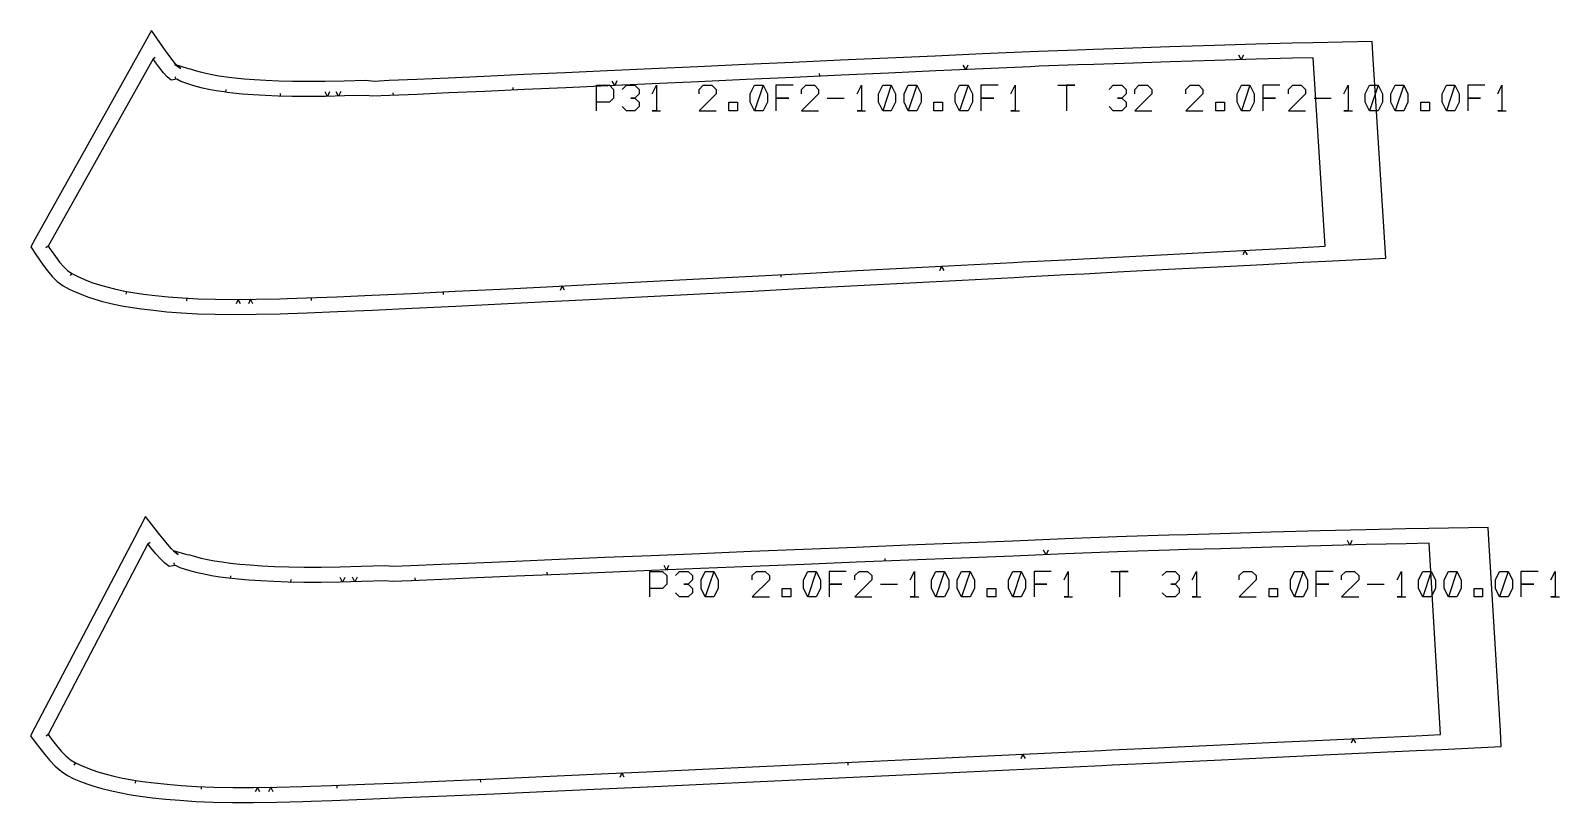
# Model space of a CAD drawing. Header units: metres. Extents: x -12 to 17699, y -154 to 17579.
# Drawn here: x -12 to 1011, y 12259 to 12775 of the extents above; entities that cross this region are included whole.
import ezdxf

# ---------------------------------------------------------------- set-up
doc = ezdxf.new("R2010")
doc.units = ezdxf.units.M

msp = doc.modelspace()

# ---------------------------------------------------------------- linework, layer by layer
at = {"layer": 'Marge'}
for points in [[(-8.327, 12625.662), (-6.361, 12622.706), (-3.416, 12618.485), (-0.529, 12614.628), (2.573, 12611.004), (6.107, 12607.657), (10.023, 12604.8), (14.095, 12602.52), (18.108, 12600.668), (22.02, 12599.01), (26.39, 12597.356), (31.251, 12595.781), (36.438, 12594.32), (41.993, 12592.926), (48.106, 12591.595), (50.631, 12591.138), (54.893, 12590.378), (62.342, 12589.296), (70.454, 12588.307), (79.336, 12587.396), (89.11, 12586.61), (99.89, 12586.034), (111.734, 12585.695), (124.777, 12585.587), (139.191, 12585.706), (155.205, 12586.049), (160.216, 12586.21), (173.158, 12586.625), (193.527, 12587.429), (216.89, 12588.455), (243.457, 12589.682), (272.698, 12591.068), (303.146, 12592.541), (334.206, 12594.104), (366.891, 12595.795), (401.158, 12597.567), (436.271, 12599.377), (471.4, 12601.197), (506.414, 12603.028), (541.51, 12604.874), (576.421, 12606.701), (611.386, 12608.518), (646.195, 12610.338), (652.637, 12610.677), (681.018, 12612.171), (693.134, 12612.805), (715.422, 12613.972), (749.406, 12615.737), (782.337, 12617.446), (812.834, 12619.031), (839.53, 12620.418), (854.821, 12621.213), (894.883, 12623.294), (894.221, 12633.731), (886.227, 12759.817), (885.703, 12768.086), (846.105, 12767.284), (832.125, 12767.001), (807.856, 12766.315), (780.166, 12765.462), (750.29, 12764.498), (719.479, 12763.475), (699.283, 12762.795), (688.304, 12762.423), (662.499, 12761.541), (656.663, 12761.28), (625.121, 12759.863), (593.434, 12758.434), (561.796, 12757.01), (529.993, 12755.581), (498.263, 12754.151), (466.428, 12752.71), (434.602, 12751.267), (403.542, 12749.859), (373.928, 12748.515), (345.793, 12747.236), (318.203, 12745.986), (291.711, 12744.791), (267.656, 12743.713), (246.538, 12742.783), (228.181, 12742.011), (218.154, 12741.484), (212.4, 12742.119), (198.115, 12741.701), (185.334, 12741.434), (173.863, 12741.324), (163.546, 12741.377), (154.218, 12741.594), (145.711, 12741.96), (137.969, 12742.421), (131.007, 12742.948), (124.818, 12743.546), (120.919, 12744.042), (119.255, 12744.246), (114.233, 12745.028), (109.625, 12745.885), (105.47, 12746.756), (101.866, 12747.612), (98.601, 12748.55), (95.121, 12749.737), (93.777, 12749.962), (84.807, 12752.792), (88.648, 12750.039), (86.945, 12751.375), (84.94, 12753.481), (82.647, 12756.338), (80.165, 12759.696), (78.328, 12762.335), (69.193, 12775.455), (61.392, 12761.501), (-8.729, 12636.079), (-11.709, 12630.748)], [(-8.006, 12298.54), (-5.69, 12295.446), (-2.244, 12291.053), (1.107, 12287.059), (4.643, 12283.36), (8.574, 12280.008), (12.841, 12277.198), (17.241, 12274.977), (21.597, 12273.167), (25.883, 12271.532), (30.646, 12269.917), (35.921, 12268.394), (41.557, 12266.987), (47.601, 12265.649), (54.241, 12264.383), (56.941, 12263.961), (61.598, 12263.243), (69.673, 12262.242), (78.481, 12261.339), (88.128, 12260.519), (98.737, 12259.831), (110.424, 12259.356), (123.266, 12259.116), (137.417, 12259.103), (153.065, 12259.309), (170.459, 12259.731), (175.883, 12259.908), (189.968, 12260.371), (212.115, 12261.223), (237.53, 12262.285), (266.442, 12263.538), (298.268, 12264.942), (331.412, 12266.426), (365.218, 12267.979), (400.795, 12269.641), (438.105, 12271.383), (476.335, 12273.164), (514.579, 12274.952), (552.7, 12276.742), (590.91, 12278.543), (628.922, 12280.329), (666.993, 12282.112), (704.892, 12283.892), (711.903, 12284.222), (742.804, 12285.679), (755.998, 12286.299), (780.264, 12287.44), (817.267, 12289.171), (853.122, 12290.849), (886.327, 12292.403), (915.392, 12293.764), (932.04, 12294.544), (972.133, 12296.42), (971.5, 12306.938), (963.794, 12434.842), (963.299, 12443.069), (923.707, 12442.435), (908.311, 12442.189), (881.569, 12441.55), (851.053, 12440.744), (818.128, 12439.826), (784.171, 12438.849), (761.91, 12438.203), (749.81, 12437.848), (721.377, 12437.012), (714.943, 12436.756), (680.175, 12435.359), (645.252, 12433.946), (610.381, 12432.544), (575.324, 12431.142), (540.35, 12429.731), (505.261, 12428.304), (470.186, 12426.871), (435.955, 12425.474), (403.311, 12424.142), (372.3, 12422.856), (341.896, 12421.581), (312.703, 12420.354), (286.194, 12419.239), (262.916, 12418.265), (242.677, 12417.438), (230.944, 12416.919), (225.163, 12417.325), (209.403, 12416.845), (195.296, 12416.513), (182.623, 12416.339), (171.213, 12416.332), (160.884, 12416.495), (151.458, 12416.81), (142.872, 12417.226), (135.135, 12417.714), (128.235, 12418.286), (123.929, 12418.765), (122.012, 12418.974), (116.381, 12419.748), (111.211, 12420.6), (106.53, 12421.476), (102.423, 12422.35), (98.686, 12423.317), (94.78, 12424.517), (92.992, 12424.847), (83.747, 12427.513), (87.027, 12424.938), (84.931, 12426.448), (82.518, 12428.734), (79.783, 12431.785), (76.824, 12435.36), (74.638, 12438.158), (65.093, 12450.378), (57.899, 12436.641), (-8.859, 12309.172), (-11.784, 12303.587)]]:
    msp.add_lwpolyline(points, close=True, dxfattribs=at)
at = {"layer": 'Patron'}
for points in [[(0, 12631.199), (1.966, 12628.243), (4.782, 12624.213), (7.47, 12620.629), (10.137, 12617.546), (12.889, 12615.006), (15.769, 12612.985), (18.854, 12611.315), (22.249, 12609.771), (25.916, 12608.219), (29.913, 12606.714), (34.31, 12605.302), (39.137, 12603.949), (44.42, 12602.627), (50.226, 12601.368), (52.385, 12600.983), (56.648, 12600.223), (63.773, 12599.193), (71.66, 12598.234), (80.354, 12597.344), (89.909, 12596.578), (100.42, 12596.02), (112.018, 12595.691), (124.857, 12595.587), (139.108, 12595.705), (154.99, 12596.047), (159.896, 12596.205), (172.837, 12596.62), (193.133, 12597.421), (216.451, 12598.445), (242.996, 12599.672), (272.224, 12601.057), (302.663, 12602.529), (333.704, 12604.091), (366.374, 12605.782), (400.642, 12607.554), (435.757, 12609.364), (470.882, 12611.184), (505.892, 12613.014), (540.984, 12614.86), (575.898, 12616.688), (610.867, 12618.505), (645.673, 12620.325), (652.112, 12620.664), (680.492, 12622.157), (692.611, 12622.792), (714.899, 12623.958), (748.887, 12625.723), (781.818, 12627.433), (812.315, 12629.018), (839.011, 12630.405), (854.302, 12631.199), (846.307, 12757.286), (832.407, 12757.005), (808.164, 12756.32), (780.488, 12755.467), (750.622, 12754.503), (719.815, 12753.48), (699.623, 12752.801), (688.645, 12752.428), (662.946, 12751.551), (657.112, 12751.29), (625.572, 12749.873), (593.884, 12748.444), (562.245, 12747.02), (530.443, 12745.591), (498.715, 12744.161), (466.881, 12742.72), (435.055, 12741.277), (403.995, 12739.869), (374.382, 12738.526), (346.245, 12737.246), (318.654, 12735.996), (292.158, 12734.801), (268.096, 12733.723), (246.958, 12732.792), (228.561, 12732.018), (216.833, 12731.572), (212.692, 12732.124), (198.323, 12731.703), (185.429, 12731.434), (173.81, 12731.324), (163.311, 12731.38), (153.787, 12731.604), (145.115, 12731.978), (137.212, 12732.45), (130.037, 12732.995), (123.556, 12733.626), (119.675, 12734.12), (117.708, 12734.367), (112.4, 12735.198), (107.563, 12736.1), (103.132, 12737.033), (99.074, 12738.009), (95.374, 12739.085), (91.982, 12740.242), (88.779, 12741.3), (86.059, 12742.87), (82.211, 12742.385), (79.634, 12744.552), (77.128, 12747.238), (74.6, 12750.402), (71.959, 12753.982), (70.121, 12756.621)], [(0, 12304.532), (2.316, 12301.438), (5.621, 12297.229), (8.761, 12293.495), (11.841, 12290.301), (14.974, 12287.692), (18.206, 12285.637), (21.635, 12283.959), (25.391, 12282.419), (29.441, 12280.878), (33.844, 12279.391), (38.676, 12278.007), (43.969, 12276.692), (49.756, 12275.414), (56.108, 12274.208), (58.466, 12273.844), (63.122, 12273.126), (70.897, 12272.167), (79.498, 12271.287), (88.974, 12270.483), (99.383, 12269.81), (110.827, 12269.348), (123.451, 12269.114), (137.424, 12269.103), (152.933, 12269.308), (170.216, 12269.728), (175.555, 12269.903), (189.64, 12270.365), (211.731, 12271.216), (237.113, 12272.276), (266.009, 12273.528), (297.828, 12274.933), (330.964, 12276.416), (364.759, 12277.969), (400.329, 12279.63), (437.638, 12281.372), (475.869, 12283.154), (514.113, 12284.941), (552.231, 12286.731), (590.439, 12288.532), (628.453, 12290.318), (666.526, 12292.101), (704.422, 12293.881), (711.433, 12294.211), (742.333, 12295.668), (755.529, 12296.288), (779.795, 12297.429), (816.8, 12299.16), (852.655, 12300.838), (885.859, 12302.392), (914.924, 12303.753), (931.572, 12304.533), (923.867, 12432.436), (908.55, 12432.191), (881.833, 12431.553), (851.332, 12430.747), (818.415, 12429.831), (784.461, 12428.854), (762.204, 12428.208), (750.103, 12427.853), (721.775, 12427.02), (715.344, 12426.764), (680.58, 12425.367), (645.654, 12423.954), (610.781, 12422.552), (575.727, 12421.15), (540.756, 12419.74), (505.67, 12418.313), (470.594, 12416.879), (436.362, 12415.483), (403.725, 12414.151), (372.719, 12412.865), (342.316, 12411.59), (313.123, 12410.363), (286.612, 12409.248), (263.325, 12408.274), (243.059, 12407.445), (230.138, 12406.952), (225.467, 12407.329), (209.638, 12406.847), (195.432, 12406.514), (182.628, 12406.339), (171.054, 12406.333), (160.548, 12406.5), (150.973, 12406.822), (142.239, 12407.246), (134.304, 12407.749), (127.129, 12408.347), (122.825, 12408.826), (120.645, 12409.068), (114.749, 12409.882), (109.366, 12410.772), (104.427, 12411.7), (99.894, 12412.675), (95.749, 12413.758), (91.937, 12414.93), (88.336, 12415.998), (85.242, 12417.625), (80.972, 12416.98), (77.993, 12419.246), (75.059, 12422.073), (72.075, 12425.415), (68.943, 12429.204), (66.758, 12432.002)]]:
    msp.add_lwpolyline(points, close=True, dxfattribs=at)
at = {"layer": 'Repers points'}
for p, q in [((70.121, 12756.621), (71.598, 12757.65)), ((85.341, 12742.78), (85.115, 12744.566)), ((85.341, 12742.78), (85.115, 12744.566)), ((516.146, 12744.947), (516.065, 12746.745)), ((118.855, 12734.223), (119.079, 12736.009)), ((311.098, 12735.655), (311.017, 12737.453)), ((155.467, 12731.564), (155.509, 12733.364)), ((230.972, 12732.12), (230.896, 12733.918)), ((0, 12631.199), (-1.499, 12630.203)), ((15.76, 12612.991), (14.726, 12611.517)), ((15.76, 12612.991), (14.726, 12611.517)), ((490.059, 12612.186), (490.153, 12610.389)), ((52.361, 12600.987), (52.045, 12599.215)), ((92.681, 12596.431), (92.586, 12594.634)), ((175.934, 12596.742), (176.005, 12594.943)), ((264.197, 12600.677), (264.282, 12598.879)), ((66.758, 12432.002), (68.176, 12433.11)), ((84.445, 12417.505), (84.176, 12419.285)), ((84.445, 12417.505), (84.176, 12419.285)), ((559.919, 12420.512), (559.846, 12422.311)), ((121.924, 12408.926), (122.123, 12410.715)), ((162.435, 12406.47), (162.464, 12408.27)), ((245.679, 12407.553), (245.606, 12409.351)), ((333.954, 12411.238), (333.878, 12413.037)), ((0, 12304.532), (-1.441, 12303.454)), ((18.196, 12285.643), (17.231, 12284.124)), ((18.196, 12285.643), (17.231, 12284.124)), ((534.987, 12285.922), (535.072, 12284.124)), ((58.439, 12273.848), (58.164, 12272.069)), ((289.086, 12274.547), (289.166, 12272.749)), ((102.4, 12269.688), (102.328, 12267.889)), ((193.009, 12270.495), (193.078, 12268.696))]:
    msp.add_line(p, q, dxfattribs=at)
at = {"layer": 'Repers suspente'}
for p, q in [((798.177, 12756.012), (796.585, 12758.964)), ((799.584, 12759.057), (798.177, 12756.012)), ((613.841, 12749.344), (612.207, 12752.273)), ((615.204, 12752.408), (613.841, 12749.344)), ((186.76, 12731.462), (185.198, 12734.43)), ((188.197, 12734.493), (186.76, 12731.462)), ((194.245, 12731.618), (192.683, 12734.586)), ((195.682, 12734.649), (194.245, 12731.618)), ((379.017, 12738.736), (377.382, 12741.665)), ((380.379, 12741.801), (379.017, 12738.736)), ((800.649, 12628.411), (799.307, 12625.337)), ((802.303, 12625.493), (800.649, 12628.411)), ((597.671, 12617.819), (596.329, 12614.745)), ((599.325, 12614.901), (597.671, 12617.819)), ((343.856, 12604.617), (342.513, 12601.543)), ((345.509, 12601.698), (343.856, 12604.617)), ((127.18, 12595.606), (125.705, 12592.594)), ((128.704, 12592.619), (127.18, 12595.606)), ((135.43, 12595.675), (133.955, 12592.662)), ((136.955, 12592.687), (135.43, 12595.675)), ((667.591, 12424.842), (665.971, 12427.779)), ((668.969, 12427.9), (667.591, 12424.842)), ((870.741, 12431.26), (869.162, 12434.219)), ((872.161, 12434.299), (870.741, 12431.26)), ((413.641, 12414.555), (412.02, 12417.492)), ((415.017, 12417.614), (413.641, 12414.555)), ((196.947, 12406.55), (195.377, 12409.514)), ((198.376, 12409.584), (196.947, 12406.55)), ((205.195, 12406.743), (203.625, 12409.707)), ((206.624, 12409.778), (205.195, 12406.743)), ((873.148, 12301.797), (871.79, 12298.731)), ((874.787, 12298.871), (873.148, 12301.797)), ((652.153, 12291.428), (650.795, 12288.361)), ((653.791, 12288.501), (652.153, 12291.428)), ((383.722, 12278.854), (382.364, 12275.787)), ((385.36, 12275.927), (383.722, 12278.854)), ((139.95, 12269.136), (138.49, 12266.117)), ((141.49, 12266.157), (139.95, 12269.136)), ((148.928, 12269.255), (147.468, 12266.236)), ((150.468, 12266.276), (148.928, 12269.255))]:
    msp.add_line(p, q, dxfattribs=at)
at = {"layer": 'Text'}
for p, q in [((366.86, 12721.752), (366.86, 12738.895)), ((366.86, 12738.895), (375.431, 12738.895)), ((375.431, 12738.895), (378.288, 12736.038)), ((378.288, 12736.038), (378.288, 12730.324)), ((384.003, 12736.038), (386.86, 12738.895)), ((386.86, 12738.895), (392.574, 12738.895)), ((392.574, 12738.895), (395.431, 12736.038)), ((395.431, 12736.038), (395.431, 12733.181)), ((404.003, 12733.181), (406.86, 12738.895)), ((406.86, 12738.895), (406.86, 12721.752)), ((435.431, 12736.038), (438.288, 12738.895)), ((435.431, 12733.181), (435.431, 12736.038)), ((438.288, 12738.895), (444.003, 12738.895)), ((444.003, 12738.895), (446.86, 12736.038)), ((446.86, 12736.038), (446.86, 12733.181)), ((469.717, 12733.181), (472.574, 12738.895)), ((472.574, 12738.895), (478.288, 12738.895)), ((478.288, 12738.895), (472.574, 12721.752)), ((478.288, 12738.895), (481.145, 12733.181)), ((498.288, 12738.895), (486.86, 12738.895)), ((486.86, 12738.895), (486.86, 12730.324)), ((504.003, 12736.038), (506.86, 12738.895)), ((504.003, 12733.181), (504.003, 12736.038)), ((506.86, 12738.895), (512.574, 12738.895)), ((512.574, 12738.895), (515.431, 12736.038)), ((515.431, 12736.038), (515.431, 12733.181)), ((541.145, 12733.181), (544.003, 12738.895)), ((544.003, 12738.895), (544.003, 12721.752)), ((555.431, 12733.181), (558.288, 12738.895)), ((558.288, 12738.895), (564.003, 12738.895)), ((564.003, 12738.895), (558.288, 12721.752)), ((564.003, 12738.895), (566.86, 12733.181)), ((572.574, 12733.181), (575.431, 12738.895)), ((575.431, 12738.895), (581.145, 12738.895)), ((581.145, 12738.895), (575.431, 12721.752)), ((581.145, 12738.895), (584.003, 12733.181)), ((606.86, 12733.181), (609.717, 12738.895)), ((609.717, 12738.895), (615.431, 12738.895)), ((615.431, 12738.895), (609.717, 12721.752)), ((615.431, 12738.895), (618.288, 12733.181)), ((635.431, 12738.895), (624.003, 12738.895)), ((624.003, 12738.895), (624.003, 12730.324)), ((644.003, 12733.181), (646.86, 12738.895)), ((646.86, 12738.895), (646.86, 12721.752)), ((675.431, 12738.895), (686.86, 12738.895)), ((686.86, 12738.895), (681.145, 12738.895)), ((681.145, 12738.895), (681.145, 12721.752)), ((709.717, 12736.038), (712.574, 12738.895)), ((712.574, 12738.895), (718.288, 12738.895)), ((718.288, 12738.895), (721.145, 12736.038)), ((721.145, 12736.038), (721.145, 12733.181)), ((726.86, 12736.038), (729.717, 12738.895)), ((726.86, 12733.181), (726.86, 12736.038)), ((729.717, 12738.895), (735.431, 12738.895)), ((735.431, 12738.895), (738.288, 12736.038)), ((738.288, 12736.038), (738.288, 12733.181)), ((761.145, 12736.038), (764.003, 12738.895)), ((761.145, 12733.181), (761.145, 12736.038)), ((764.003, 12738.895), (769.717, 12738.895)), ((769.717, 12738.895), (772.574, 12736.038)), ((772.574, 12736.038), (772.574, 12733.181)), ((795.431, 12733.181), (798.288, 12738.895)), ((798.288, 12738.895), (804.003, 12738.895)), ((804.003, 12738.895), (798.288, 12721.752)), ((804.003, 12738.895), (806.86, 12733.181)), ((824.003, 12738.895), (812.574, 12738.895)), ((812.574, 12738.895), (812.574, 12730.324)), ((829.717, 12736.038), (832.574, 12738.895)), ((829.717, 12733.181), (829.717, 12736.038)), ((832.574, 12738.895), (838.288, 12738.895)), ((838.288, 12738.895), (841.145, 12736.038)), ((841.145, 12736.038), (841.145, 12733.181)), ((866.86, 12733.181), (869.717, 12738.895)), ((869.717, 12738.895), (869.717, 12721.752)), ((881.145, 12733.181), (884.003, 12738.895)), ((884.003, 12738.895), (889.717, 12738.895)), ((889.717, 12738.895), (884.003, 12721.752)), ((889.717, 12738.895), (892.574, 12733.181)), ((898.288, 12733.181), (901.145, 12738.895)), ((901.145, 12738.895), (906.86, 12738.895)), ((906.86, 12738.895), (901.145, 12721.752)), ((906.86, 12738.895), (909.717, 12733.181)), ((932.574, 12733.181), (935.431, 12738.895)), ((935.431, 12738.895), (941.145, 12738.895)), ((941.145, 12738.895), (935.431, 12721.752)), ((941.145, 12738.895), (944.003, 12733.181)), ((961.145, 12738.895), (949.717, 12738.895)), ((949.717, 12738.895), (949.717, 12730.324)), ((969.717, 12733.181), (972.574, 12738.895)), ((972.574, 12738.895), (972.574, 12721.752)), ((375.431, 12727.467), (366.86, 12727.467)), ((378.288, 12730.324), (375.431, 12727.467)), ((386.86, 12721.752), (384.003, 12724.609)), ((392.574, 12730.324), (389.717, 12730.324)), ((389.717, 12730.324), (392.574, 12730.324)), ((395.431, 12733.181), (392.574, 12730.324)), ((392.574, 12730.324), (395.431, 12727.467)), ((395.431, 12724.609), (392.574, 12721.752)), ((395.431, 12727.467), (395.431, 12724.609)), ((446.86, 12733.181), (435.431, 12721.752)), ((455.431, 12727.467), (461.145, 12727.467)), ((455.431, 12721.752), (455.431, 12727.467)), ((461.145, 12727.467), (461.145, 12721.752)), ((469.717, 12727.467), (469.717, 12733.181)), ((472.574, 12721.752), (469.717, 12727.467)), ((481.145, 12727.467), (478.288, 12721.752)), ((481.145, 12733.181), (481.145, 12727.467)), ((486.86, 12730.324), (495.431, 12730.324)), ((495.431, 12730.324), (486.86, 12730.324)), ((486.86, 12730.324), (486.86, 12721.752)), ((515.431, 12733.181), (504.003, 12721.752)), ((521.145, 12730.324), (532.574, 12730.324)), ((555.431, 12727.467), (555.431, 12733.181)), ((558.288, 12721.752), (555.431, 12727.467)), ((566.86, 12727.467), (564.003, 12721.752)), ((566.86, 12733.181), (566.86, 12727.467)), ((572.574, 12727.467), (572.574, 12733.181)), ((575.431, 12721.752), (572.574, 12727.467)), ((584.003, 12727.467), (581.145, 12721.752)), ((584.003, 12733.181), (584.003, 12727.467)), ((592.574, 12727.467), (598.288, 12727.467)), ((592.574, 12721.752), (592.574, 12727.467)), ((598.288, 12727.467), (598.288, 12721.752)), ((606.86, 12727.467), (606.86, 12733.181)), ((609.717, 12721.752), (606.86, 12727.467)), ((618.288, 12727.467), (615.431, 12721.752)), ((618.288, 12733.181), (618.288, 12727.467)), ((624.003, 12730.324), (632.574, 12730.324)), ((632.574, 12730.324), (624.003, 12730.324)), ((624.003, 12730.324), (624.003, 12721.752)), ((712.574, 12721.752), (709.717, 12724.609)), ((718.288, 12730.324), (715.431, 12730.324)), ((715.431, 12730.324), (718.288, 12730.324)), ((721.145, 12733.181), (718.288, 12730.324)), ((718.288, 12730.324), (721.145, 12727.467)), ((721.145, 12724.609), (718.288, 12721.752)), ((721.145, 12727.467), (721.145, 12724.609)), ((738.288, 12733.181), (726.86, 12721.752)), ((772.574, 12733.181), (761.145, 12721.752)), ((781.145, 12727.467), (786.86, 12727.467)), ((781.145, 12721.752), (781.145, 12727.467)), ((786.86, 12727.467), (786.86, 12721.752)), ((795.431, 12727.467), (795.431, 12733.181)), ((798.288, 12721.752), (795.431, 12727.467)), ((806.86, 12727.467), (804.003, 12721.752)), ((806.86, 12733.181), (806.86, 12727.467)), ((812.574, 12730.324), (821.145, 12730.324)), ((821.145, 12730.324), (812.574, 12730.324)), ((812.574, 12730.324), (812.574, 12721.752)), ((841.145, 12733.181), (829.717, 12721.752)), ((846.86, 12730.324), (858.288, 12730.324)), ((881.145, 12727.467), (881.145, 12733.181)), ((884.003, 12721.752), (881.145, 12727.467)), ((892.574, 12727.467), (889.717, 12721.752)), ((892.574, 12733.181), (892.574, 12727.467)), ((898.288, 12727.467), (898.288, 12733.181)), ((901.145, 12721.752), (898.288, 12727.467)), ((909.717, 12727.467), (906.86, 12721.752)), ((909.717, 12733.181), (909.717, 12727.467)), ((918.288, 12727.467), (924.003, 12727.467)), ((918.288, 12721.752), (918.288, 12727.467)), ((924.003, 12727.467), (924.003, 12721.752)), ((932.574, 12727.467), (932.574, 12733.181)), ((935.431, 12721.752), (932.574, 12727.467)), ((944.003, 12727.467), (941.145, 12721.752)), ((944.003, 12733.181), (944.003, 12727.467)), ((949.717, 12730.324), (958.288, 12730.324)), ((958.288, 12730.324), (949.717, 12730.324)), ((949.717, 12730.324), (949.717, 12721.752)), ((392.574, 12721.752), (386.86, 12721.752)), ((406.86, 12721.752), (404.003, 12721.752)), ((404.003, 12721.752), (409.717, 12721.752)), ((435.431, 12721.752), (446.86, 12721.752)), ((461.145, 12721.752), (455.431, 12721.752)), ((478.288, 12721.752), (472.574, 12721.752)), ((504.003, 12721.752), (515.431, 12721.752)), ((544.003, 12721.752), (541.145, 12721.752)), ((541.145, 12721.752), (546.86, 12721.752)), ((564.003, 12721.752), (558.288, 12721.752)), ((581.145, 12721.752), (575.431, 12721.752)), ((598.288, 12721.752), (592.574, 12721.752)), ((615.431, 12721.752), (609.717, 12721.752)), ((646.86, 12721.752), (644.003, 12721.752)), ((644.003, 12721.752), (649.717, 12721.752)), ((718.288, 12721.752), (712.574, 12721.752)), ((726.86, 12721.752), (738.288, 12721.752)), ((761.145, 12721.752), (772.574, 12721.752)), ((786.86, 12721.752), (781.145, 12721.752)), ((804.003, 12721.752), (798.288, 12721.752)), ((829.717, 12721.752), (841.145, 12721.752)), ((869.717, 12721.752), (866.86, 12721.752)), ((866.86, 12721.752), (872.574, 12721.752)), ((889.717, 12721.752), (884.003, 12721.752)), ((906.86, 12721.752), (901.145, 12721.752)), ((924.003, 12721.752), (918.288, 12721.752)), ((941.145, 12721.752), (935.431, 12721.752)), ((972.574, 12721.752), (969.717, 12721.752)), ((969.717, 12721.752), (975.431, 12721.752)), ((402.453, 12396.553), (402.453, 12413.696)), ((402.453, 12413.696), (411.025, 12413.696)), ((411.025, 12413.696), (413.882, 12410.839)), ((413.882, 12410.839), (413.882, 12405.125)), ((419.596, 12410.839), (422.453, 12413.696)), ((422.453, 12413.696), (428.168, 12413.696)), ((428.168, 12413.696), (431.025, 12410.839)), ((431.025, 12407.982), (428.168, 12405.125)), ((431.025, 12410.839), (431.025, 12407.982)), ((436.739, 12407.982), (439.596, 12413.696)), ((436.739, 12402.267), (436.739, 12407.982)), ((439.596, 12413.696), (445.31, 12413.696)), ((445.31, 12413.696), (439.596, 12396.553)), ((445.31, 12413.696), (448.168, 12407.982)), ((448.168, 12407.982), (448.168, 12402.267)), ((471.025, 12410.839), (473.882, 12413.696)), ((471.025, 12407.982), (471.025, 12410.839)), ((482.453, 12407.982), (471.025, 12396.553)), ((473.882, 12413.696), (479.596, 12413.696)), ((479.596, 12413.696), (482.453, 12410.839)), ((482.453, 12410.839), (482.453, 12407.982)), ((505.31, 12407.982), (508.168, 12413.696)), ((505.31, 12402.267), (505.31, 12407.982)), ((508.168, 12413.696), (513.882, 12413.696)), ((513.882, 12413.696), (508.168, 12396.553)), ((513.882, 12413.696), (516.739, 12407.982)), ((516.739, 12407.982), (516.739, 12402.267)), ((533.882, 12413.696), (522.453, 12413.696)), ((522.453, 12413.696), (522.453, 12405.125)), ((539.596, 12410.839), (542.453, 12413.696)), ((539.596, 12407.982), (539.596, 12410.839)), ((551.025, 12407.982), (539.596, 12396.553)), ((542.453, 12413.696), (548.168, 12413.696)), ((548.168, 12413.696), (551.025, 12410.839)), ((551.025, 12410.839), (551.025, 12407.982)), ((576.739, 12407.982), (579.596, 12413.696)), ((579.596, 12413.696), (579.596, 12396.553)), ((591.025, 12407.982), (593.882, 12413.696)), ((591.025, 12402.267), (591.025, 12407.982)), ((593.882, 12413.696), (599.596, 12413.696)), ((599.596, 12413.696), (593.882, 12396.553)), ((599.596, 12413.696), (602.453, 12407.982)), ((602.453, 12407.982), (602.453, 12402.267)), ((608.168, 12407.982), (611.025, 12413.696)), ((608.168, 12402.267), (608.168, 12407.982)), ((611.025, 12413.696), (616.739, 12413.696)), ((616.739, 12413.696), (611.025, 12396.553)), ((616.739, 12413.696), (619.596, 12407.982)), ((619.596, 12407.982), (619.596, 12402.267)), ((642.453, 12407.982), (645.31, 12413.696)), ((642.453, 12402.267), (642.453, 12407.982)), ((645.31, 12413.696), (651.025, 12413.696)), ((651.025, 12413.696), (645.31, 12396.553)), ((651.025, 12413.696), (653.882, 12407.982)), ((653.882, 12407.982), (653.882, 12402.267)), ((671.025, 12413.696), (659.596, 12413.696)), ((659.596, 12413.696), (659.596, 12405.125)), ((679.596, 12407.982), (682.453, 12413.696)), ((682.453, 12413.696), (682.453, 12396.553)), ((711.025, 12413.696), (722.453, 12413.696)), ((722.453, 12413.696), (716.739, 12413.696)), ((716.739, 12413.696), (716.739, 12396.553)), ((745.31, 12410.839), (748.168, 12413.696)), ((748.168, 12413.696), (753.882, 12413.696)), ((753.882, 12413.696), (756.739, 12410.839)), ((756.739, 12407.982), (753.882, 12405.125)), ((756.739, 12410.839), (756.739, 12407.982)), ((765.31, 12407.982), (768.168, 12413.696)), ((768.168, 12413.696), (768.168, 12396.553)), ((796.739, 12410.839), (799.596, 12413.696)), ((796.739, 12407.982), (796.739, 12410.839)), ((808.168, 12407.982), (796.739, 12396.553)), ((799.596, 12413.696), (805.31, 12413.696)), ((805.31, 12413.696), (808.168, 12410.839)), ((808.168, 12410.839), (808.168, 12407.982)), ((831.025, 12407.982), (833.882, 12413.696)), ((831.025, 12402.267), (831.025, 12407.982)), ((833.882, 12413.696), (839.596, 12413.696)), ((839.596, 12413.696), (833.882, 12396.553)), ((839.596, 12413.696), (842.453, 12407.982)), ((842.453, 12407.982), (842.453, 12402.267)), ((859.596, 12413.696), (848.168, 12413.696)), ((848.168, 12413.696), (848.168, 12405.125)), ((865.31, 12410.839), (868.168, 12413.696)), ((865.31, 12407.982), (865.31, 12410.839)), ((876.739, 12407.982), (865.31, 12396.553)), ((868.168, 12413.696), (873.882, 12413.696)), ((873.882, 12413.696), (876.739, 12410.839)), ((876.739, 12410.839), (876.739, 12407.982)), ((902.453, 12407.982), (905.31, 12413.696)), ((905.31, 12413.696), (905.31, 12396.553)), ((916.739, 12407.982), (919.596, 12413.696)), ((916.739, 12402.267), (916.739, 12407.982)), ((919.596, 12413.696), (925.31, 12413.696)), ((925.31, 12413.696), (919.596, 12396.553)), ((925.31, 12413.696), (928.168, 12407.982)), ((928.168, 12407.982), (928.168, 12402.267)), ((933.882, 12407.982), (936.739, 12413.696)), ((933.882, 12402.267), (933.882, 12407.982)), ((936.739, 12413.696), (942.453, 12413.696)), ((942.453, 12413.696), (936.739, 12396.553)), ((942.453, 12413.696), (945.31, 12407.982)), ((945.31, 12407.982), (945.31, 12402.267)), ((968.168, 12407.982), (971.025, 12413.696)), ((968.168, 12402.267), (968.168, 12407.982)), ((971.025, 12413.696), (976.739, 12413.696)), ((976.739, 12413.696), (971.025, 12396.553)), ((976.739, 12413.696), (979.596, 12407.982)), ((979.596, 12407.982), (979.596, 12402.267)), ((996.739, 12413.696), (985.31, 12413.696)), ((985.31, 12413.696), (985.31, 12405.125)), ((1005.31, 12407.982), (1008.168, 12413.696)), ((1008.168, 12413.696), (1008.168, 12396.553)), ((411.025, 12402.267), (402.453, 12402.267)), ((413.882, 12405.125), (411.025, 12402.267)), ((422.453, 12396.553), (419.596, 12399.41)), ((428.168, 12396.553), (422.453, 12396.553)), ((428.168, 12405.125), (425.31, 12405.125)), ((425.31, 12405.125), (428.168, 12405.125)), ((428.168, 12405.125), (431.025, 12402.267)), ((431.025, 12399.41), (428.168, 12396.553)), ((431.025, 12402.267), (431.025, 12399.41)), ((439.596, 12396.553), (436.739, 12402.267)), ((445.31, 12396.553), (439.596, 12396.553)), ((448.168, 12402.267), (445.31, 12396.553)), ((471.025, 12396.553), (482.453, 12396.553)), ((491.025, 12402.267), (496.739, 12402.267)), ((491.025, 12396.553), (491.025, 12402.267)), ((496.739, 12396.553), (491.025, 12396.553)), ((496.739, 12402.267), (496.739, 12396.553)), ((508.168, 12396.553), (505.31, 12402.267)), ((513.882, 12396.553), (508.168, 12396.553)), ((516.739, 12402.267), (513.882, 12396.553)), ((522.453, 12405.125), (531.025, 12405.125)), ((531.025, 12405.125), (522.453, 12405.125)), ((522.453, 12405.125), (522.453, 12396.553)), ((539.596, 12396.553), (551.025, 12396.553)), ((556.739, 12405.125), (568.168, 12405.125)), ((579.596, 12396.553), (576.739, 12396.553)), ((576.739, 12396.553), (582.453, 12396.553)), ((593.882, 12396.553), (591.025, 12402.267)), ((599.596, 12396.553), (593.882, 12396.553)), ((602.453, 12402.267), (599.596, 12396.553)), ((611.025, 12396.553), (608.168, 12402.267)), ((616.739, 12396.553), (611.025, 12396.553)), ((619.596, 12402.267), (616.739, 12396.553)), ((628.168, 12402.267), (633.882, 12402.267)), ((628.168, 12396.553), (628.168, 12402.267)), ((633.882, 12396.553), (628.168, 12396.553)), ((633.882, 12402.267), (633.882, 12396.553)), ((645.31, 12396.553), (642.453, 12402.267)), ((651.025, 12396.553), (645.31, 12396.553)), ((653.882, 12402.267), (651.025, 12396.553)), ((659.596, 12405.125), (668.168, 12405.125)), ((668.168, 12405.125), (659.596, 12405.125)), ((659.596, 12405.125), (659.596, 12396.553)), ((682.453, 12396.553), (679.596, 12396.553)), ((679.596, 12396.553), (685.31, 12396.553)), ((748.168, 12396.553), (745.31, 12399.41)), ((753.882, 12396.553), (748.168, 12396.553)), ((753.882, 12405.125), (751.025, 12405.125)), ((751.025, 12405.125), (753.882, 12405.125)), ((753.882, 12405.125), (756.739, 12402.267)), ((756.739, 12399.41), (753.882, 12396.553)), ((756.739, 12402.267), (756.739, 12399.41)), ((768.168, 12396.553), (765.31, 12396.553)), ((765.31, 12396.553), (771.025, 12396.553)), ((796.739, 12396.553), (808.168, 12396.553)), ((816.739, 12402.267), (822.453, 12402.267)), ((816.739, 12396.553), (816.739, 12402.267)), ((822.453, 12396.553), (816.739, 12396.553)), ((822.453, 12402.267), (822.453, 12396.553)), ((833.882, 12396.553), (831.025, 12402.267)), ((839.596, 12396.553), (833.882, 12396.553)), ((842.453, 12402.267), (839.596, 12396.553)), ((848.168, 12405.125), (856.739, 12405.125)), ((856.739, 12405.125), (848.168, 12405.125)), ((848.168, 12405.125), (848.168, 12396.553)), ((865.31, 12396.553), (876.739, 12396.553)), ((882.453, 12405.125), (893.882, 12405.125)), ((905.31, 12396.553), (902.453, 12396.553)), ((902.453, 12396.553), (908.168, 12396.553)), ((919.596, 12396.553), (916.739, 12402.267)), ((925.31, 12396.553), (919.596, 12396.553)), ((928.168, 12402.267), (925.31, 12396.553)), ((936.739, 12396.553), (933.882, 12402.267)), ((942.453, 12396.553), (936.739, 12396.553)), ((945.31, 12402.267), (942.453, 12396.553)), ((953.882, 12402.267), (959.596, 12402.267)), ((953.882, 12396.553), (953.882, 12402.267)), ((959.596, 12396.553), (953.882, 12396.553)), ((959.596, 12402.267), (959.596, 12396.553)), ((971.025, 12396.553), (968.168, 12402.267)), ((976.739, 12396.553), (971.025, 12396.553)), ((979.596, 12402.267), (976.739, 12396.553)), ((985.31, 12405.125), (993.882, 12405.125)), ((993.882, 12405.125), (985.31, 12405.125)), ((985.31, 12405.125), (985.31, 12396.553)), ((1008.168, 12396.553), (1005.31, 12396.553)), ((1005.31, 12396.553), (1011.025, 12396.553))]:
    msp.add_line(p, q, dxfattribs=at)

doc.saveas('drawing.dxf')
